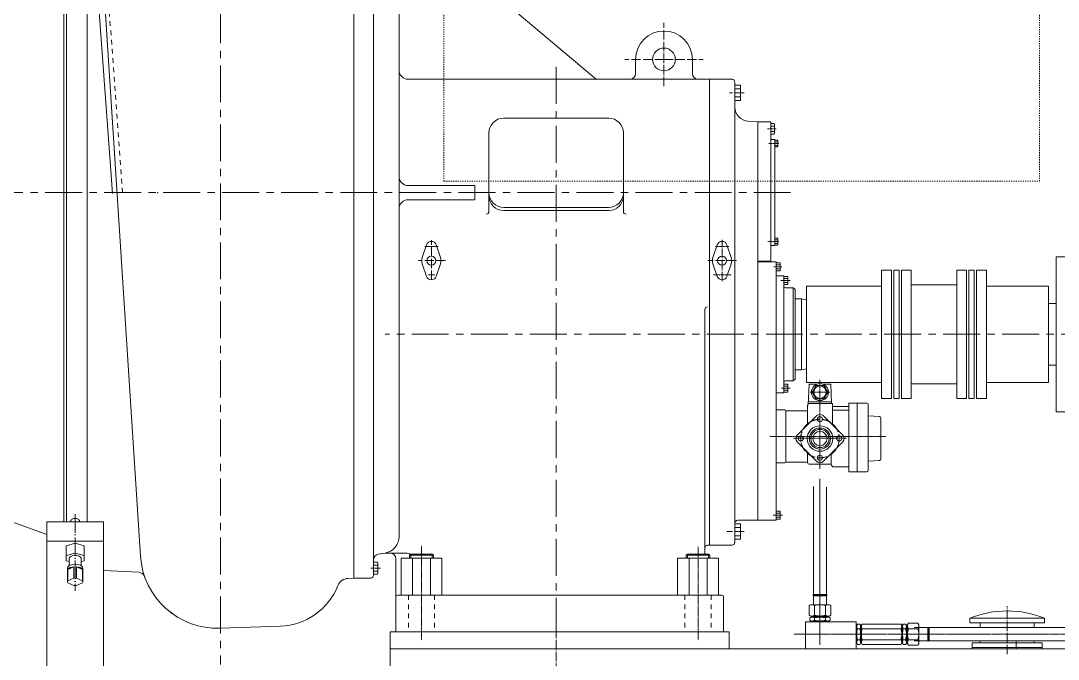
# Model space of a CAD drawing. Header units: inches. Extents: x -7 to 38035, y 41 to 29026.
# Drawn here: x 29942 to 32619, y 13490 to 15139 of the extents above; entities that cross this region are included whole.
import ezdxf

# ---------------------------------------------------------------- set-up
doc = ezdxf.new("R2010")
doc.units = ezdxf.units.IN
doc.header["$MEASUREMENT"] = 0
for name, pattern in [('ACAD_ISO04W100', [30, 24, -3, 0, -3]), ('CENTER', [50.8, 31.75, -6.35, 6.35, -6.35]), ('CHAIN', [0.7087, 0.4724, -0.0591, 0.1181, -0.0591]), ('EB_DASH', [6, 3, -3])]:
    doc.linetypes.add(name, pattern=pattern)
doc.layers.add('CAXA1', color=5, linetype='CENTER', lineweight=5)

msp = doc.modelspace()

# ---------------------------------------------------------------- linework, layer by layer
at = {"color": 7, "linetype": 'EB_DASH', "lineweight": 5}
for p, q in [((31033.76, 14724.68), (31033.76, 16422.92)), ((32570.96, 14724.68), (32570.96, 16422.92)), ((31033.76, 14724.68), (32570.96, 14724.68))]:
    msp.add_line(p, q, dxfattribs=at)
at = {"color": 7, "linetype": 'EB_DASH', "lineweight": 5, "ltscale": 4}
for p, q in [((30204.4, 14695.4), (30127.54, 15746.55)), ((30942.26, 13655.96), (30942.26, 13560.8)), ((31009.6, 13655.96), (31009.6, 13560.8)), ((31655.96, 13655.96), (31655.96, 13560.8)), ((31723.3, 13655.96), (31723.3, 13560.8))]:
    msp.add_line(p, q, dxfattribs=at)
at = {"color": 7, "lineweight": 5}
for p, q in [((30060.2, 15668.96), (30060.2, 14695.4)), ((30178.12, 14693.48), (30106.26, 15676.28)), ((30112.9, 15668.96), (30112.9, 13845.54)), ((30800.98, 15690.92), (30800.98, 14695.4)), ((30852.22, 15683.6), (30852.22, 14695.4)), ((30052.88, 15607.48), (30052.88, 14695.4)), ((30250.71, 13756.59), (30131.58, 15602.24)), ((30918.1, 15182.92), (30918.1, 13807.64)), ((31184.7, 15191.54), (31427.4, 14987.88)), ((31528.59, 15039.44), (31528.59, 15002.84)), ((31674.99, 15039.44), (31674.99, 15002.84)), ((31674.99, 15039.44), (31674.99, 15002.84)), ((31777.47, 14988.2), (30941.53, 14988.2)), ((31718.91, 14988.2), (31718.91, 13784.79)), ((31784.79, 14980.88), (31784.79, 14329.4)), ((31784.79, 14977.79), (31784.79, 14947.36)), ((31799.43, 14972.68), (31784.79, 14972.68)), ((31799.43, 14972.68), (31799.43, 14933.44)), ((31799.43, 14963.68), (31784.79, 14963.68)), ((31799.43, 14942.44), (31784.79, 14942.44)), ((31799.43, 14933.44), (31784.67, 14933.44)), ((31188.21, 14887.69), (31459.05, 14887.69)), ((31844.08, 14878.4), (31819.47, 14879.69)), ((31877.74, 14878.4), (31844.08, 14878.4)), ((31844.08, 14558.18), (31844.08, 14878.4)), ((31877.74, 14817.67), (31877.74, 14878.4)), ((31877.74, 14817.67), (31877.74, 14874.74)), ((31877.74, 14873.62), (31877.74, 14846.57)), ((31886.04, 14873.62), (31877.74, 14873.62)), ((31877.74, 14867.42), (31877.74, 14852.78)), ((31886.04, 14866.86), (31877.74, 14866.86)), ((31887.11, 14870.24), (31887.11, 14849.95)), ((31150.15, 14849.62), (31150.15, 14647.02)), ((31497.11, 14849.62), (31497.11, 14647.02)), ((31718.9, 14836.67), (31718.9, 14825.69)), ((31886.04, 14853.34), (31877.74, 14853.34)), ((31886.04, 14846.57), (31877.74, 14846.57)), ((31877.74, 14833.77), (31877.74, 14841.07)), ((31718.9, 14814.71), (31718.9, 14825.69)), ((31877.74, 14832.29), (31887.99, 14832.29)), ((31877.74, 14811.79), (31877.74, 14817.67)), ((31877.74, 14817.67), (31877.74, 14811.79)), ((31877.74, 14812.97), (31877.74, 14518.25)), ((31877.74, 14812.97), (31877.74, 14518.25)), ((31887.99, 14832.29), (31887.99, 14695.4)), ((31895.31, 14830.82), (31887.99, 14830.82)), ((31887.99, 14826.93), (31895.31, 14826.93)), ((31887.99, 14817.15), (31895.31, 14817.15)), ((31895.31, 14813.25), (31887.99, 14813.25)), ((31895.31, 14830.82), (31895.31, 14813.25)), ((31844.08, 14739.32), (31844.08, 14695.4)), ((30941.53, 14713.7), (31113.85, 14713.7)), ((31113.85, 14713.7), (31113.85, 14695.4)), ((30052.88, 13845.54), (30052.88, 14695.4)), ((30060.2, 13845.54), (30060.2, 14695.4)), ((30800.98, 13699.87), (30800.98, 14695.4)), ((30852.22, 13707.19), (30852.22, 14695.4)), ((30941.53, 14677.1), (31113.85, 14677.1)), ((31113.85, 14677.1), (31113.85, 14695.4)), ((31844.08, 14651.48), (31844.08, 14695.4)), ((31887.99, 14558.51), (31887.99, 14695.4)), ((31188.21, 14657.14), (31459.05, 14657.14)), ((31188.21, 14649.08), (31459.05, 14649.08)), ((31718.9, 14576.08), (31718.9, 14565.1)), ((31877.74, 14579.01), (31877.74, 14573.13)), ((31877.74, 14573.13), (31877.74, 14579.01)), ((31895.31, 14577.54), (31887.99, 14577.54)), ((31887.99, 14573.65), (31895.31, 14573.65)), ((31895.31, 14559.97), (31895.31, 14577.54)), ((30989.07, 14560.53), (30977.97, 14527.68)), ((31014.03, 14560.53), (31025.13, 14527.68)), ((31718.9, 14554.12), (31718.9, 14565.1)), ((31739.37, 14560.53), (31728.27, 14527.68)), ((31764.33, 14560.53), (31775.43, 14527.68)), ((31844.08, 14558.18), (31844.08, 14329.4)), ((31877.74, 14558.51), (31887.99, 14558.51)), ((31877.74, 14557.03), (31877.74, 14549.73)), ((31887.99, 14563.87), (31895.31, 14563.87)), ((31895.31, 14559.97), (31887.99, 14559.97)), ((31844.08, 14518.25), (31877.74, 14518.25)), ((31891.67, 14516.79), (31844.08, 14516.79)), ((31891.67, 14329.4), (31891.67, 14516.79)), ((31891.67, 14513.86), (31901.92, 14513.86)), ((31901.92, 14503.61), (31901.92, 14513.86)), ((32614.09, 14529.4), (32614.09, 14129.4)), ((32614.09, 14529.4), (32934.09, 14529.4)), ((30977.97, 14511.75), (30989.07, 14478.9)), ((31014.03, 14478.9), (31025.13, 14511.75)), ((31728.27, 14511.75), (31739.37, 14478.9)), ((31764.33, 14478.9), (31775.43, 14511.75)), ((31891.67, 14508.6), (31901.92, 14508.6)), ((31891.67, 14498.63), (31901.92, 14498.63)), ((31891.67, 14493.37), (31901.92, 14493.37)), ((31901.92, 14503.61), (31901.92, 14493.37)), ((32163.25, 14494.83), (32163.25, 14329.4)), ((32188.87, 14494.83), (32163.25, 14494.83)), ((32188.87, 14494.83), (32188.87, 14329.4)), ((32194.72, 14494.83), (32194.72, 14329.4)), ((32208.63, 14494.83), (32194.72, 14494.83)), ((32208.63, 14494.83), (32208.63, 14329.4)), ((32214.49, 14494.83), (32214.49, 14329.4)), ((32240.11, 14494.83), (32214.49, 14494.83)), ((32240.11, 14494.83), (32240.11, 14329.4)), ((32357.23, 14494.83), (32357.23, 14329.4)), ((32382.85, 14494.83), (32357.23, 14494.83)), ((32382.85, 14494.83), (32382.85, 14329.4)), ((32388.7, 14494.83), (32388.7, 14329.4)), ((32402.61, 14494.83), (32388.7, 14494.83)), ((32402.61, 14494.83), (32402.61, 14329.4)), ((32408.47, 14494.83), (32408.47, 14329.4)), ((32434.09, 14494.83), (32408.47, 14494.83)), ((32434.09, 14494.83), (32434.09, 14329.4)), ((31911.44, 14480.19), (31891.67, 14480.19)), ((31911.44, 14480.19), (31911.44, 14329.4)), ((31911.44, 14478.72), (31921.69, 14478.72)), ((31911.44, 14473.46), (31921.69, 14473.46)), ((31911.44, 14463.49), (31921.69, 14463.49)), ((31921.69, 14468.48), (31921.69, 14478.72)), ((31921.69, 14468.48), (31921.69, 14458.23)), ((31911.44, 14458.23), (31921.69, 14458.23)), ((31935.6, 14449.44), (31915.83, 14449.44)), ((31935.6, 14449.44), (31939.99, 14445.05)), ((31935.6, 14449.44), (31935.6, 14209.35)), ((31939.99, 14445.05), (31939.99, 14329.4)), ((31969.27, 14453.84), (31969.27, 14329.4)), ((32163.25, 14453.84), (31969.27, 14453.84)), ((32357.23, 14456.84), (32240.11, 14456.84)), ((32434.09, 14453.84), (32594.09, 14453.84)), ((32594.09, 14453.84), (32594.09, 14204.96)), ((31956.81, 14420.9), (31939.99, 14420.9)), ((31969.27, 14418.7), (31956.81, 14420.9)), ((31956.81, 14329.4), (31956.81, 14420.9)), ((32594.09, 14409.4), (32594.09, 14249.4)), ((32614.09, 14409.4), (32594.09, 14409.4)), ((31707.2, 14393.16), (31707.2, 13761.37)), ((31784.79, 14329.4), (31784.79, 13792.11)), ((31844.08, 14329.4), (31844.08, 13849.21)), ((31891.67, 14196.18), (31891.67, 14329.4)), ((31911.44, 14178.61), (31911.44, 14329.4)), ((31939.99, 14213.74), (31939.99, 14329.4)), ((31956.81, 14329.4), (31956.81, 14237.9)), ((31969.27, 14204.96), (31969.27, 14329.4)), ((32163.25, 14163.97), (32163.25, 14329.4)), ((32188.87, 14163.97), (32188.87, 14329.4)), ((32194.72, 14163.97), (32194.72, 14329.4)), ((32208.63, 14163.97), (32208.63, 14329.4)), ((32214.49, 14163.97), (32214.49, 14329.4)), ((32240.11, 14163.97), (32240.11, 14329.4)), ((32357.23, 14163.97), (32357.23, 14329.4)), ((32382.85, 14163.97), (32382.85, 14329.4)), ((32388.7, 14163.97), (32388.7, 14329.4)), ((32402.61, 14163.97), (32402.61, 14329.4)), ((32408.47, 14163.97), (32408.47, 14329.4)), ((32434.09, 14163.97), (32434.09, 14329.4)), ((32614.09, 14249.4), (32594.09, 14249.4)), ((31956.81, 14237.9), (31939.99, 14237.9)), ((31969.27, 14240.09), (31956.81, 14237.9)), ((31891.67, 14196.18), (31891.67, 14065.88)), ((31891.67, 14196.18), (31891.67, 14144.93)), ((31911.44, 14200.57), (31921.69, 14200.57)), ((31911.44, 14195.31), (31921.69, 14195.31)), ((31935.6, 14209.35), (31915.83, 14209.35)), ((31921.69, 14190.32), (31921.69, 14200.57)), ((31935.6, 14209.35), (31939.99, 14213.74)), ((32163.25, 14204.96), (31969.27, 14204.96)), ((31976.09, 14200.73), (31974.22, 14147.68)), ((31976.09, 14200.73), (31996.9, 14200.73)), ((31994.25, 14197.66), (31984.11, 14180.09)), ((32014.54, 14197.66), (31994.25, 14197.66)), ((32011.89, 14200.73), (32032.7, 14200.73)), ((32024.68, 14180.09), (32014.54, 14197.66)), ((32032.7, 14200.73), (32034.46, 14150.81)), ((32357.23, 14201.95), (32240.11, 14201.95)), ((32434.09, 14204.96), (32594.09, 14204.96)), ((31911.44, 14178.61), (31891.67, 14178.61)), ((31911.44, 14178.61), (31891.67, 14178.61)), ((31911.44, 14185.33), (31921.69, 14185.33)), ((31911.44, 14180.07), (31921.69, 14180.07)), ((31921.69, 14190.32), (31921.69, 14180.07)), ((31984.11, 14180.09), (31994.25, 14162.52)), ((32014.54, 14162.52), (32024.68, 14180.09)), ((31972.21, 14095.44), (31972.21, 14146.85)), ((32034.3, 14155.21), (31974.49, 14155.21)), ((32036.58, 14150.81), (31974.49, 14150.81)), ((31994.25, 14162.52), (32014.54, 14162.52)), ((32036.58, 14095.44), (32036.58, 14150.81)), ((32036.58, 14143.07), (32079.16, 14143.07)), ((32079.16, 13974.4), (32079.16, 14151.69)), ((32100.3, 14151.69), (32079.16, 14151.69)), ((32100.3, 14151.69), (32126, 14151.69)), ((32100.3, 13974.4), (32100.3, 14151.69)), ((32128.93, 13977.33), (32128.93, 14148.77)), ((32188.87, 14163.97), (32163.25, 14163.97)), ((32208.63, 14163.97), (32194.72, 14163.97)), ((32240.11, 14163.97), (32214.49, 14163.97)), ((32382.85, 14163.97), (32357.23, 14163.97)), ((32402.61, 14163.97), (32388.7, 14163.97)), ((32434.09, 14163.97), (32408.47, 14163.97)), ((31913.63, 14134.71), (31891.67, 14134.71)), ((31916.56, 14131.78), (31972.21, 14131.78)), ((31916.56, 14000.02), (31916.56, 14131.78)), ((31945.39, 14068.62), (31996.11, 14119.34)), ((32012.68, 14119.34), (32063.4, 14068.62)), ((32079.16, 14133.18), (32036.58, 14133.18)), ((32157.68, 14116.83), (32128.93, 14118.77)), ((32161.78, 14007.93), (32161.78, 14112.45)), ((32614.09, 14129.4), (32934.09, 14129.4)), ((31916.56, 14000.02), (31916.56, 14090.77)), ((31891.67, 13849.21), (31891.67, 14065.88)), ((31996.11, 14001.33), (31945.39, 14052.06)), ((32012.68, 14001.33), (32063.4, 14052.06)), ((31972.21, 13998.7), (31972.21, 14025.24)), ((32033.4, 14022.06), (32033.4, 13994.31)), ((29492.49, 14000.35), (30008.96, 13812.39)), ((31913.63, 13997.09), (31891.67, 13997.09)), ((31913.63, 13997.09), (31891.67, 13997.09)), ((31916.56, 13999.29), (31968.68, 13999.29)), ((32033.4, 13994.31), (31976.6, 13994.31)), ((32079.16, 13986.99), (32040.72, 13986.99)), ((32157.68, 14003.55), (32128.93, 14001.61)), ((32100.3, 13974.4), (32079.16, 13974.4)), ((32126, 13974.4), (32100.3, 13974.4)), ((31987.43, 13657.85), (31987.42, 13936.37)), ((32021.37, 13657.85), (32021.37, 13934.82)), ((31891.67, 13872.63), (31901.92, 13872.63)), ((31901.92, 13862.38), (31901.92, 13872.63)), ((30008.96, 13276.88), (30008.96, 13845.54)), ((30008.96, 13845.54), (30155.36, 13845.54)), ((30071.18, 13848.3), (30071.18, 13845.54)), ((30093.14, 13848.3), (30093.14, 13845.54)), ((30155.36, 13276.88), (30155.36, 13845.54)), ((31891.67, 13849.21), (31792.11, 13849.21)), ((31891.67, 13867.37), (31901.92, 13867.37)), ((31891.67, 13857.4), (31901.92, 13857.4)), ((31891.67, 13852.13), (31901.92, 13852.13)), ((31901.92, 13862.38), (31901.92, 13852.13)), ((31799.43, 13839.54), (31784.79, 13839.54)), ((31799.43, 13830.55), (31784.79, 13830.55)), ((31799.43, 13839.54), (31799.43, 13800.31)), ((30008.96, 13794.83), (30155.36, 13794.83)), ((31799.43, 13800.31), (31784.67, 13800.31)), ((31799.43, 13809.31), (31784.79, 13809.31)), ((30059.33, 13783.12), (30082.16, 13789.71)), ((30059.33, 13783.12), (30059.33, 13744.58)), ((30059.33, 13757.76), (30082.16, 13764.35)), ((30104.98, 13783.12), (30082.16, 13789.71)), ((30082.16, 13789.71), (30082.16, 13764.35)), ((30104.98, 13757.76), (30082.16, 13764.35)), ((30104.98, 13783.12), (30104.98, 13744.58)), ((30881.81, 13764.39), (30864.32, 13761.3)), ((30881.28, 13764.29), (30864.32, 13761.3)), ((30935.67, 13764.29), (30881.28, 13764.29)), ((31777.47, 13784.79), (31714.52, 13784.79)), ((30059.33, 13744.58), (30067.07, 13742.35)), ((30067.07, 13751.17), (30067.07, 13732.2)), ((30097.25, 13751.17), (30097.25, 13732.2)), ((30104.98, 13744.58), (30097.25, 13742.35)), ((30862.08, 13740.71), (30852.22, 13740.71)), ((30863.2, 13714.09), (30863.2, 13736.91)), ((30910.05, 13560.8), (30910.05, 13749.65)), ((30923.23, 13751.12), (31028.63, 13751.12)), ((30923.23, 13655.96), (30923.23, 13751.12)), ((30948.55, 13761.37), (30945.19, 13758.67)), ((30945.19, 13758.67), (30945.19, 13751.12)), ((30945.19, 13758.67), (30975.93, 13758.67)), ((30975.93, 13761.37), (30948.55, 13761.37)), ((30948.55, 13758.67), (30948.55, 13751.12)), ((30952.68, 13751.12), (30952.68, 13655.96)), ((30975.93, 13761.37), (31003.31, 13761.37)), ((31006.67, 13758.67), (30975.93, 13758.67)), ((30999.17, 13751.12), (30999.17, 13655.96)), ((31003.31, 13761.37), (31006.67, 13758.67)), ((31003.31, 13758.67), (31003.31, 13751.12)), ((31006.67, 13758.67), (31006.67, 13751.12)), ((31028.63, 13655.96), (31028.63, 13751.12)), ((31636.93, 13751.12), (31742.33, 13751.12)), ((31636.93, 13655.96), (31636.93, 13751.12)), ((31662.25, 13761.37), (31658.89, 13758.67)), ((31658.89, 13758.67), (31658.89, 13751.12)), ((31658.89, 13758.67), (31689.63, 13758.67)), ((31689.63, 13761.37), (31662.25, 13761.37)), ((31662.25, 13758.67), (31662.25, 13751.12)), ((31666.38, 13751.12), (31666.38, 13655.96)), ((31689.63, 13761.37), (31717.01, 13761.37)), ((31720.37, 13758.67), (31689.63, 13758.67)), ((31712.87, 13751.12), (31712.87, 13655.96)), ((31717.01, 13761.37), (31720.37, 13758.67)), ((31717.01, 13758.67), (31717.01, 13751.12)), ((31720.37, 13758.67), (31720.37, 13751.12)), ((31742.33, 13655.96), (31742.33, 13751.12)), ((30062.39, 13725.81), (30062.39, 13690.31)), ((30063.08, 13722.05), (30078.88, 13729.22)), ((30063.08, 13722.05), (30063.08, 13692.89)), ((30078.88, 13729.22), (30078.88, 13700.06)), ((30085.44, 13729.22), (30085.44, 13700.06)), ((30101.24, 13722.05), (30085.44, 13729.22)), ((30101.24, 13722.05), (30101.24, 13692.89)), ((30101.92, 13725.81), (30101.92, 13690.31)), ((30155.36, 13719.61), (30246.05, 13714.86)), ((30862.08, 13733.1), (30852.22, 13733.1)), ((30852.22, 13707.19), (30852.22, 13727.25)), ((30852.22, 13707.19), (30852.22, 13719.64)), ((30862.08, 13717.89), (30852.22, 13717.89)), ((30862.08, 13710.28), (30852.22, 13710.28)), ((30063.08, 13692.89), (30078.88, 13700.06)), ((30063.08, 13687.74), (30078.88, 13680.57)), ((30101.24, 13692.89), (30085.44, 13700.06)), ((30101.24, 13687.74), (30085.44, 13680.57)), ((30800.98, 13699.87), (30785.97, 13699.09)), ((30845.13, 13699.88), (30800.98, 13699.88)), ((30800.98, 13699.87), (30844.9, 13699.87)), ((31990.84, 13655.88), (31987.43, 13657.85)), ((31987.43, 13657.85), (32004.4, 13657.85)), ((32021.37, 13657.85), (32004.4, 13657.85)), ((32017.95, 13655.88), (32021.37, 13657.85)), ((30942.99, 13655.96), (30914.44, 13655.96)), ((30935.67, 13655.96), (31323.63, 13655.96)), ((31735, 13655.96), (31323.63, 13655.96)), ((31751.12, 13655.96), (31721.84, 13655.96)), ((31755.51, 13560.8), (31755.51, 13651.57)), ((31979.93, 13630.92), (31976.13, 13628.73)), ((31979.93, 13630.92), (31976.13, 13628.73)), ((32004.44, 13630.9), (31979.93, 13630.92)), ((32004.44, 13630.9), (31979.93, 13630.92)), ((31990.84, 13655.88), (31987.43, 13653.9)), ((31987.44, 13630.91), (31987.43, 13653.91)), ((31987.43, 13653.9), (31987.43, 13653.91)), ((31987.43, 13653.9), (32004.4, 13653.9)), ((31990.84, 13655.88), (32004.4, 13655.88)), ((31990.84, 13655.88), (32004.4, 13655.88)), ((32004.36, 13630.9), (32028.86, 13630.92)), ((32004.36, 13630.9), (32028.86, 13630.92)), ((32017.95, 13655.88), (32004.4, 13655.88)), ((32017.95, 13655.88), (32004.4, 13655.88)), ((32021.37, 13653.9), (32004.4, 13653.9)), ((32017.95, 13655.88), (32021.37, 13653.9)), ((32021.35, 13630.91), (32021.37, 13653.91)), ((32021.37, 13653.9), (32021.37, 13653.91)), ((32028.86, 13630.92), (32032.66, 13628.73)), ((32028.86, 13630.92), (32032.66, 13628.73)), ((31976.13, 13628.73), (31976.11, 13604.11)), ((31976.13, 13628.73), (31976.11, 13604.11)), ((31977.19, 13603.45), (31979.9, 13601.92)), ((31990.28, 13628.72), (31990.26, 13604.1)), ((31990.28, 13628.72), (31990.26, 13604.1)), ((32018.51, 13628.72), (32018.53, 13604.1)), ((32018.51, 13628.72), (32018.53, 13604.1)), ((32031.6, 13603.45), (32028.89, 13601.92)), ((32032.66, 13628.73), (32032.68, 13604.11)), ((32032.66, 13628.73), (32032.68, 13604.11)), ((32487.52, 13614.88), (32490.86, 13614.88)), ((32097.4, 13586.88), (31967.4, 13586.88)), ((31967.4, 13586.88), (31967.4, 13516.88)), ((31978.11, 13596.97), (31981.41, 13598.88)), ((31978.11, 13596.97), (31978.11, 13590.78)), ((31981.41, 13588.88), (31978.11, 13590.78)), ((31979.9, 13601.92), (32004.41, 13601.9)), ((31979.9, 13601.92), (32004.41, 13601.9)), ((31981.41, 13598.88), (32004.4, 13598.88)), ((31981.41, 13588.88), (32004.4, 13588.88)), ((31983.4, 13586.88), (31983.4, 13588.88)), ((31984.91, 13601.91), (31984.91, 13598.88)), ((31984.91, 13601.91), (31984.91, 13598.88)), ((31990.26, 13596.88), (31990.26, 13590.87)), ((32028.89, 13601.92), (32004.38, 13601.9)), ((32028.89, 13601.92), (32004.38, 13601.9)), ((32027.39, 13598.88), (32004.4, 13598.88)), ((32027.39, 13588.88), (32004.4, 13588.88)), ((32018.54, 13596.89), (32018.54, 13590.87)), ((32023.88, 13601.91), (32023.89, 13598.88)), ((32023.88, 13601.91), (32023.89, 13598.88)), ((32025.4, 13586.88), (32025.4, 13588.88)), ((32030.69, 13596.98), (32027.39, 13598.88)), ((32027.39, 13588.88), (32030.69, 13590.78)), ((32030.69, 13596.98), (32030.69, 13590.78)), ((32097.4, 13586.88), (32097.4, 13516.88)), ((32097.4, 13575.87), (32099.4, 13575.87)), ((32099.4, 13577.87), (32101.3, 13581.17)), ((32099.4, 13554.87), (32099.4, 13577.87)), ((32101.3, 13581.17), (32107.49, 13581.17)), ((32109.4, 13577.87), (32107.49, 13581.17)), ((32109.37, 13575.87), (32111.4, 13575.87)), ((32109.4, 13554.87), (32109.4, 13577.87)), ((32109.4, 13574.37), (32109.4, 13577.87)), ((32109.4, 13577.87), (32109.4, 13554.87)), ((32109.4, 13554.87), (32109.4, 13577.87)), ((32111.4, 13577.87), (32113.3, 13581.17)), ((32111.4, 13554.87), (32111.4, 13577.87)), ((32111.4, 13577.87), (32111.4, 13571.37)), ((32111.4, 13554.87), (32111.4, 13577.87)), ((32113.3, 13581.17), (32213.52, 13581.17)), ((32215.43, 13577.87), (32213.52, 13581.17)), ((32215.43, 13554.87), (32215.43, 13577.87)), ((32215.43, 13577.87), (32215.43, 13554.87)), ((32215.43, 13574.37), (32215.43, 13577.87)), ((32215.43, 13575.87), (32217.45, 13575.87)), ((32215.43, 13554.87), (32215.43, 13575.87)), ((32217.43, 13577.87), (32219.33, 13581.17)), ((32217.43, 13577.87), (32217.43, 13571.37)), ((32217.43, 13554.87), (32217.43, 13577.87)), ((32225.52, 13581.17), (32219.33, 13581.17)), ((32227.43, 13577.87), (32225.52, 13581.17)), ((32227.43, 13554.87), (32227.43, 13577.87)), ((32227.43, 13574.37), (32227.43, 13577.87)), ((32227.43, 13577.87), (32227.43, 13554.87)), ((32230.43, 13579.38), (32232.61, 13583.17)), ((32230.43, 13574.37), (32230.43, 13579.38)), ((32230.43, 13579.38), (32230.43, 13554.87)), ((32257.24, 13583.17), (32232.61, 13583.17)), ((32259.43, 13579.38), (32257.24, 13583.17)), ((32259.43, 13579.38), (32259.43, 13571.87)), ((32259.43, 13554.87), (32259.43, 13579.38)), ((32391.4, 13596.14), (32391.4, 13583.92)), ((32391.4, 13596.14), (32487.52, 13596.14)), ((32391.4, 13583.92), (32487.52, 13583.92)), ((32417.52, 13571.88), (32417.52, 13583.92)), ((32583.65, 13596.14), (32487.52, 13596.14)), ((32583.65, 13583.92), (32487.52, 13583.92)), ((32557.52, 13571.88), (32557.52, 13583.92)), ((32583.65, 13596.14), (32583.65, 13583.92)), ((30456.94, 13570.46), (30612.04, 13575.71)), ((30456.94, 13570.46), (30612.04, 13575.71)), ((31770.15, 13560.8), (30895.41, 13560.8)), ((30895.41, 13560.8), (30895.41, 13516.88)), ((31755.51, 13560.8), (30910.05, 13560.8)), ((31770.15, 13516.88), (31770.15, 13560.8)), ((32099.4, 13554.88), (32099.4, 13531.88)), ((32107.49, 13569.02), (32101.3, 13569.02)), ((32109.4, 13554.88), (32109.4, 13531.88)), ((32109.4, 13531.88), (32109.4, 13554.88)), ((32109.4, 13554.88), (32109.4, 13531.88)), ((32111.4, 13554.88), (32111.4, 13531.88)), ((32111.4, 13554.88), (32111.4, 13531.88)), ((32213.52, 13569.02), (32113.3, 13569.02)), ((32215.43, 13554.88), (32215.43, 13531.88)), ((32215.43, 13531.88), (32215.43, 13554.88)), ((32215.43, 13554.88), (32215.43, 13533.88)), ((32217.43, 13554.88), (32217.43, 13531.88)), ((32225.52, 13569.02), (32219.33, 13569.02)), ((32230.43, 13574.37), (32227.43, 13574.37)), ((32227.43, 13554.88), (32227.43, 13531.88)), ((32227.43, 13531.88), (32227.43, 13554.88)), ((32230.43, 13530.37), (32230.43, 13554.88)), ((32257.24, 13569.02), (32232.61, 13569.02)), ((32247.8, 13571.88), (32931.22, 13571.88)), ((32282.4, 13571.88), (32259.43, 13571.88)), ((32259.43, 13554.88), (32259.43, 13530.37)), ((32284.43, 13568.38), (32282.4, 13571.88)), ((32282.4, 13571.88), (32282.4, 13554.88)), ((32282.4, 13537.88), (32282.4, 13554.87)), ((32284.43, 13568.38), (32286.45, 13571.88)), ((32284.43, 13554.89), (32284.43, 13568.38)), ((32284.43, 13554.87), (32284.43, 13541.38)), ((32286.45, 13571.88), (32433.56, 13571.88)), ((32286.45, 13571.88), (32286.45, 13554.88)), ((32286.45, 13537.88), (32286.45, 13554.87)), ((32097.4, 13533.88), (32099.4, 13533.88)), ((32099.4, 13531.88), (32101.3, 13528.58)), ((32107.49, 13540.73), (32101.3, 13540.73)), ((32101.3, 13528.58), (32107.49, 13528.58)), ((32109.4, 13531.88), (32107.49, 13528.58)), ((32109.37, 13533.88), (32111.4, 13533.88)), ((32109.4, 13535.38), (32109.4, 13531.88)), ((32111.4, 13531.88), (32111.4, 13538.38)), ((32111.4, 13531.88), (32113.3, 13528.58)), ((32213.52, 13540.73), (32113.3, 13540.73)), ((32113.3, 13528.58), (32213.52, 13528.58)), ((32215.43, 13531.88), (32213.52, 13528.58)), ((32215.43, 13535.38), (32215.43, 13531.88)), ((32215.43, 13533.88), (32217.45, 13533.88)), ((32217.43, 13531.88), (32217.43, 13538.38)), ((32217.43, 13531.88), (32219.33, 13528.58)), ((32225.52, 13540.73), (32219.33, 13540.73)), ((32225.52, 13528.58), (32219.33, 13528.58)), ((32227.43, 13531.88), (32225.52, 13528.58)), ((32230.43, 13535.38), (32227.43, 13535.38)), ((32227.43, 13535.38), (32227.43, 13531.88)), ((32230.43, 13535.38), (32230.43, 13530.37)), ((32230.43, 13530.37), (32232.61, 13526.58)), ((32257.24, 13540.73), (32232.61, 13540.73)), ((32257.24, 13526.58), (32232.61, 13526.58)), ((32247.8, 13537.88), (32931.22, 13537.88)), ((32259.43, 13530.37), (32257.24, 13526.58)), ((32259.43, 13530.37), (32259.43, 13537.88)), ((32282.4, 13537.88), (32259.43, 13537.88)), ((32284.43, 13541.38), (32282.4, 13537.88)), ((32284.43, 13541.38), (32286.45, 13537.88)), ((32286.45, 13537.88), (32433.56, 13537.88)), ((32397.52, 13532.27), (32487.52, 13532.27)), ((32397.52, 13516.88), (32397.52, 13532.27)), ((32417.52, 13532.27), (32417.52, 13537.88)), ((32577.52, 13532.27), (32487.52, 13532.27)), ((32510.4, 13537.88), (32510.4, 13516.88)), ((32557.52, 13532.27), (32557.52, 13537.88)), ((32577.52, 13516.88), (32577.52, 13532.27)), ((31628.63, 13516.88), (30895.41, 13516.88)), ((30895.41, 13056.88), (30895.41, 13516.88)), ((35064.09, 13516.88), (31628.63, 13516.88)), ((32397.52, 13520.4), (32487.52, 13520.4)), ((32577.52, 13520.4), (32487.52, 13520.4))]:
    msp.add_line(p, q, dxfattribs=at)
at = {"color": 7, "linetype": 'ACAD_ISO04W100', "lineweight": 5}
for p, q in [((31601.79, 14970.46), (31601.79, 15133.85)), ((31601.79, 15039.44), (31500.35, 15039.44)), ((31601.79, 15039.44), (31703.23, 15039.44)), ((31808.57, 14953.06), (31771.31, 14953.06)), ((31001.55, 14469.94), (31001.55, 14572.77)), ((31751.85, 14466.8), (31751.85, 14573.89)), ((31038.27, 14519.72), (30967.92, 14519.72)), ((31788.57, 14520.04), (31715.04, 14520.04)), ((31907.87, 13862.38), (31882.16, 13862.38)), ((31809.14, 13819.93), (31763.89, 13819.93)), ((32487.52, 13503.48), (32487.52, 13627.28)), ((31323.63, 13569.54), (31323.63, 13450.95))]:
    msp.add_line(p, q, dxfattribs=at)
at = {"color": 7, "linetype": 'ACAD_ISO04W100', "lineweight": 5, "ltscale": 0.3}
for p, q in [((31891.5, 14860.1), (31868.66, 14860.1)), ((31898.24, 14822.04), (31871.45, 14822.04)), ((31898.24, 14568.76), (31869.89, 14568.76)), ((31019.12, 14556.32), (30983.98, 14556.32)), ((31769.42, 14556.32), (31734.28, 14556.32)), ((31906.28, 14503.61), (31885.57, 14503.61)), ((31010.33, 14483.12), (30992.77, 14483.12)), ((31774.93, 14483.12), (31728.72, 14483.12)), ((31903.77, 14468.48), (31927.21, 14468.48)), ((31905.13, 14190.32), (31927.21, 14190.32)), ((32029.95, 14180.09), (31978.93, 14180.09)), ((30845.42, 13725.5), (30870.53, 13725.5))]:
    msp.add_line(p, q, dxfattribs=at)
at = {"color": 7, "linetype": 'CHAIN', "lineweight": 5, "ltscale": 5}
for p, q in [((32004.4, 13981.93), (32004.4, 14212.28)), ((32174.61, 14065.88), (31873.94, 14065.88)), ((32072.79, 14061.49), (31935.7, 14061.49)), ((30975.93, 13783.38), (30975.93, 13539.57)), ((31689.63, 13780.82), (31689.63, 13539.57))]:
    msp.add_line(p, q, dxfattribs=at)
at = {"color": 7, "linetype": 'CHAIN', "lineweight": 5, "ltscale": 10}
msp.add_line((32004.4, 13956.49), (32004.4, 13527.36), dxfattribs=at)
at = {"color": 7, "linetype": 'ACAD_ISO04W100', "lineweight": 5, "ltscale": 2}
msp.add_line((30082.16, 13865.13), (30082.16, 13667.19), dxfattribs=at)
at = {"color": 7, "linetype": 'CHAIN', "lineweight": 5, "ltscale": 15}
msp.add_line((31938.14, 13554.88), (35182.09, 13554.88), dxfattribs=at)
at = {"color": 7, "lineweight": 5}
for centre, radius in [((31601.79, 15039.44), 29.28), ((31001.55, 14519.72), 11.71), ((31751.85, 14519.72), 11.71), ((32004.4, 14180.09), 21.96), ((32004.4, 14180.09), 16.1), ((32004.4, 14109.97), 6.59), ((32004.32, 14060.19), 32.94), ((32004.4, 14060.19), 27.23), ((31954.77, 14060.34), 6.59), ((32004.4, 14060.34), 23.42), ((32004.4, 14060.34), 18.3), ((32054.02, 14060.34), 6.59), ((32004.4, 14010.71), 6.59)]:
    msp.add_circle(centre, radius, dxfattribs=at)
at = {"color": 7, "linetype": 'ACAD_ISO04W100', "lineweight": 5}
msp.add_circle((32004.4, 14060.19), 49.78, dxfattribs=at)
at = {"color": 7, "lineweight": 5}
for centre, radius, start, end in [((31601.79, 15039.44), 73.2, 0, 180), ((30941.53, 15011.62), 23.42, 180, 270), ((31513.95, 15002.84), 14.64, 270, 0), ((31689.63, 15002.84), 14.64, 180, 270), ((31689.63, 15002.84), 14.64, 180, 270), ((31777.47, 14980.88), 7.32, 0, 90), ((31821.39, 14916.24), 36.6, 180, 267), ((31188.21, 14849.62), 38.06, 90, 180), ((31459.05, 14849.62), 38.06, 0, 90), ((31881.22, 14870.24), 5.89, 324.96996, 35.03004), ((31865.15, 14860.1), 21.96, 342.06607, 17.93393), ((31881.22, 14849.95), 5.89, 324.96996, 35.03004), ((30941.53, 14737.12), 23.42, 180, 270), ((30941.53, 14653.67), 23.42, 90, 180), ((31188.21, 14695.2), 38.06, 180, 270), ((31188.21, 14687.15), 38.06, 180, 270), ((31459.05, 14695.2), 38.06, 270, 0), ((31459.05, 14687.15), 38.06, 270, 0), ((31142.83, 14647.02), 7.32, 270, 0), ((31504.43, 14647.02), 7.32, 180, 270), ((31001.55, 14556.32), 13.18, 18.66292, 161.33709), ((31751.85, 14556.32), 13.18, 18.66292, 161.33709), ((31001.55, 14519.72), 24.89, 161.33709, 198.66294), ((31001.55, 14519.72), 24.89, 341.33708, 18.66291), ((31751.85, 14519.72), 24.89, 161.33709, 198.66294), ((31751.85, 14519.72), 24.89, 341.33708, 18.66291), ((31001.55, 14483.12), 13.18, 198.66295, 341.33708), ((31751.85, 14483.12), 13.18, 198.66295, 341.33708), ((31915.83, 14453.84), 4.39, 180, 270), ((31714.52, 14393.16), 7.32, 90, 180), ((31915.83, 14204.96), 4.39, 90, 180), ((32004.4, 14065.9), 87.11, 110.15664, 111.6848), ((32126, 14148.77), 2.93, 0, 90), ((31913.63, 14131.78), 2.93, 0, 90), ((32004.4, 14111.06), 11.71, 45, 135), ((32157.38, 14112.45), 4.39, 0, 86.13391), ((31953.67, 14060.34), 11.71, 135, 225), ((32055.12, 14060.34), 11.71, 315, 45), ((32157.38, 14007.93), 4.39, 273.86609, 0), ((31913.63, 14000.02), 2.93, 270, 0), ((31913.63, 14000.02), 2.93, 270, 0), ((31968.68, 13994.9), 4.39, 25.67889, 90.00017), ((31976.6, 13998.7), 4.39, 205.67933, 270), ((32004.4, 14009.61), 11.71, 225, 315), ((32040.72, 13994.31), 7.32, 180, 270), ((32126, 13977.33), 2.93, 270, 0), ((30082.16, 13841.8), 12.76, 58.08229, 121.91771), ((31792.11, 13841.89), 7.32, 90, 180), ((30874.18, 13807.64), 43.92, 280, 0), ((31777.47, 13792.11), 7.32, 270, 0), ((30895.41, 13749.65), 14.64, 0, 90), ((30935.67, 13742.33), 21.96, 56.73491, 90), ((31714.52, 13777.47), 7.32, 90, 180), ((30449.4, 13769.42), 199.1, 183.69307, 272.17018), ((30866.86, 13746.89), 14.64, 100, 180), ((30856.19, 13736.91), 7.01, 327.13277, 32.86723), ((30245.13, 13697.32), 17.57, 19.47804, 87), ((30836.85, 13725.5), 26.35, 343.22135, 16.77865), ((30856.19, 13714.09), 7.01, 327.13277, 32.86723), ((30787.5, 13669.85), 29.28, 93, 158.55201), ((30844.9, 13707.19), 7.32, 270, 0), ((30606.27, 13741.05), 165.43, 271.99985, 338.55201), ((31989.26, 13655.88), 2.69, 132.93019, 227.07305), ((32019.53, 13655.88), 2.69, 312.92817, 47.07103), ((30914.44, 13651.57), 4.39, 90, 180), ((31751.12, 13651.57), 4.39, 0, 90), ((31983.2, 13618.39), 12.53, 55.56554, 124.33403), ((31983.2, 13618.39), 12.53, 55.56554, 124.33403), ((32004.39, 13584.07), 46.83, 89.94978, 107.53774), ((32004.39, 13584.07), 46.83, 89.94978, 107.53774), ((32004.4, 13584.07), 46.83, 72.46348, 90.05143), ((32004.4, 13584.07), 46.83, 72.46348, 90.05143), ((32025.59, 13618.39), 12.53, 55.66719, 124.43568), ((32025.59, 13618.39), 12.53, 55.66719, 124.43568), ((30449.4, 13769.42), 199.1, 230.81559, 236.95669), ((31983.2, 13614.44), 12.53, 235.56554, 304.33403), ((31983.2, 13614.44), 12.53, 235.56554, 304.33403), ((32004.45, 13648.72), 46.83, 252.36183, 269.94978), ((32004.45, 13648.72), 46.83, 252.36183, 269.94978), ((32004.34, 13648.72), 46.83, 270.05143, 287.63939), ((32004.34, 13648.72), 46.83, 270.05143, 287.63939), ((32025.6, 13614.44), 12.53, 235.66719, 304.43568), ((32025.6, 13614.44), 12.53, 235.66719, 304.43568), ((32485.85, 13367.57), 247.31, 89.61329, 112.45243), ((32489.19, 13367.57), 247.31, 67.54757, 90.38671), ((31984.16, 13588.56), 10.32, 53.79342, 118.48548), ((31984.16, 13599.2), 10.32, 241.51696, 306.20902), ((32005.6, 13539.14), 59.75, 91.15939, 104.88515), ((32005.6, 13648.62), 59.75, 255.11729, 268.84305), ((32003.19, 13539.14), 59.75, 75.11607, 88.84183), ((32003.19, 13648.62), 59.75, 271.15817, 284.88393), ((32024.63, 13588.56), 10.32, 61.51574, 126.2078), ((32024.63, 13599.2), 10.32, 233.7922, 298.48426), ((32110.04, 13575.1), 10.64, 145.17482, 214.82518), ((32098.76, 13575.1), 10.64, 325.17482, 34.82518), ((32122.04, 13575.1), 10.64, 145.17482, 214.82518), ((32204.79, 13575.1), 10.64, 325.17482, 34.82518), ((32228.06, 13575.1), 10.64, 145.17482, 214.82518), ((32216.79, 13575.1), 10.64, 325.17482, 34.82518), ((32242.95, 13576.1), 12.53, 145.61575, 214.38425), ((32246.9, 13576.1), 12.53, 325.61575, 34.38425), ((32152.89, 13554.87), 53.5, 164.66283, 180), ((32152.89, 13554.88), 53.5, 180, 195.33717), ((32055.9, 13554.87), 53.5, 0, 15.33717), ((32055.9, 13554.88), 53.5, 344.66283, 0), ((32164.89, 13554.87), 53.5, 164.66283, 180), ((32164.89, 13554.88), 53.5, 180, 195.33717), ((32161.93, 13554.87), 53.5, 0, 15.33717), ((32161.93, 13554.88), 53.5, 344.66283, 0), ((32270.92, 13554.87), 53.5, 164.66283, 180), ((32270.92, 13554.88), 53.5, 180, 195.33717), ((32173.93, 13554.87), 53.5, 0, 15.33717), ((32173.93, 13554.88), 53.5, 344.66283, 0), ((32277.25, 13554.87), 46.83, 162.41205, 180), ((32277.25, 13554.88), 46.83, 180, 197.58795), ((32212.6, 13554.87), 46.83, 0, 17.58795), ((32212.6, 13554.88), 46.83, 342.41205, 0), ((32284.43, 13568.38), 4.04, 60, 120), ((32110.04, 13534.66), 10.64, 145.17482, 214.82518), ((32098.76, 13534.66), 10.64, 325.17482, 34.82518), ((32122.04, 13534.66), 10.64, 145.17482, 214.82518), ((32204.79, 13534.66), 10.64, 325.17482, 34.82518), ((32228.06, 13534.66), 10.64, 145.17482, 214.82518), ((32216.79, 13534.66), 10.64, 325.17482, 34.82518), ((32242.95, 13533.66), 12.53, 145.61575, 214.38425), ((32246.9, 13533.66), 12.53, 325.61575, 34.38425), ((32284.43, 13541.38), 4.04, 240, 300)]:
    msp.add_arc(centre, radius, start, end, dxfattribs=at)
at = {"color": 7, "lineweight": 5, "extrusion": (0, 0, -1)}
for centre, major_axis, ratio, start_param, end_param in [((30082.16, 13848.3), (-10.98, 0), 0.5, 0, 3.1415927), ((30082.16, 13751.17), (-15.09, 0), 0.4850713, 0, 3.1415927), ((30082.16, 13725.81), (-19.76, 0), 0.5, 0, 3.1415927), ((30082.16, 13719.48), (-19.76, 0), 0.5, 8.0206785, 9.1612471), ((30082.16, 13690.31), (19.76, 0), 0.5, 2.8780618, 3.1415927), ((30082.16, 13690.31), (-19.76, 0), 0.5, 1.4040994, 1.7374932), ((30082.16, 13690.31), (-19.76, 0), 0.5, 2.8780618, 3.1415927)]:
    msp.add_ellipse(centre, major_axis=major_axis, ratio=ratio, start_param=start_param, end_param=end_param, dxfattribs=at)
at = {"color": 7, "lineweight": 5}
for centre, major_axis, start_param, end_param in [((30082.16, 13719.48), (19.76, 0), 8.0206785, 9.1612471), ((30082.16, 13690.31), (19.76, 0), 2.8780618, 3.1415927), ((30082.16, 13690.31), (-19.76, 0), 2.8780618, 3.1415927), ((30082.16, 13690.31), (-19.76, 0), 1.4040994, 1.7374932)]:
    msp.add_ellipse(centre, major_axis=major_axis, ratio=0.5, start_param=start_param, end_param=end_param, dxfattribs=at)
at = {"color": 7, "linetype": 'Continuous', "lineweight": 5}
for p in [(30062.17, 14695.39), (30295.16, 14695.4), (30742.42, 14695.4), (31886.52, 14695.4)]:
    msp.add_point(p, dxfattribs=at)
at = {"layer": 'CAXA1', "linetype": 'CENTER', "lineweight": 5, "ltscale": 3}
for p, q in [((30456.94, 20205.53), (30456.94, 13476.48)), ((31323.63, 15020.23), (31323.63, 13539.66)), ((31928.65, 14695.4), (26841.8, 14695.4)), ((35160.82, 14329.4), (30882.42, 14329.4))]:
    msp.add_line(p, q, dxfattribs=at)

doc.saveas('drawing.dxf')
